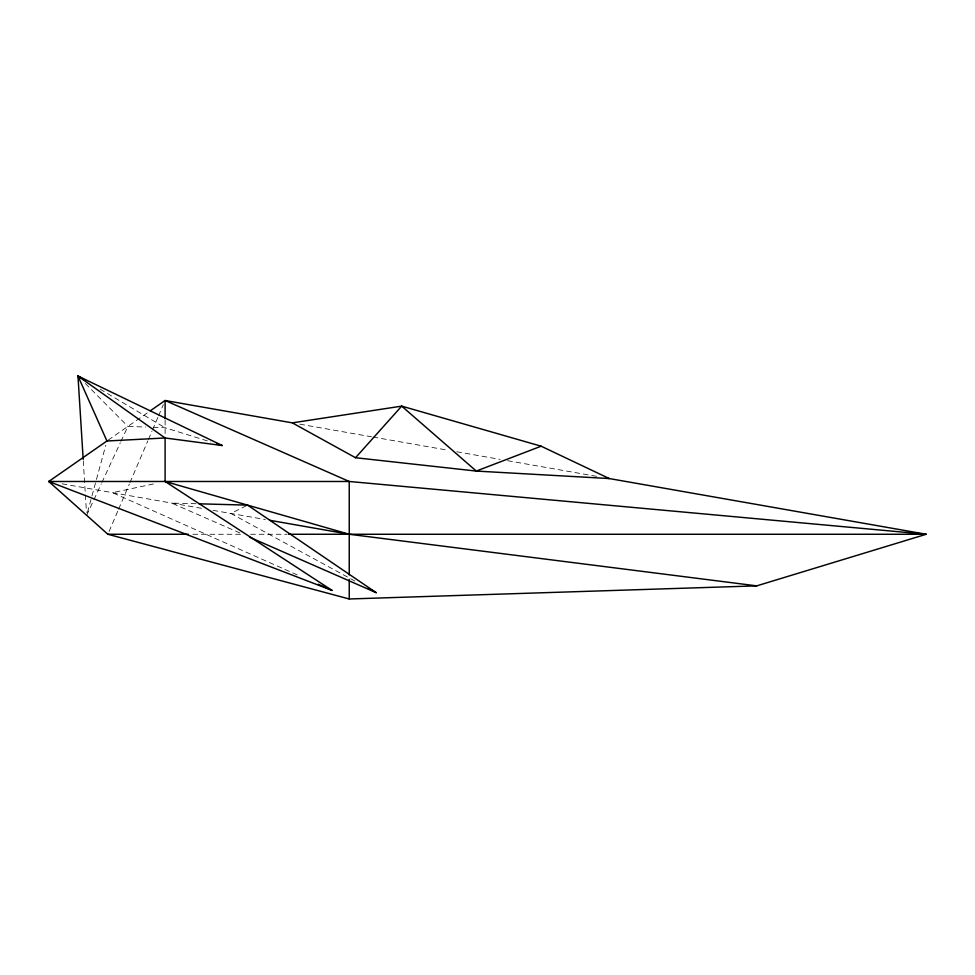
<?xml version="1.0" encoding="UTF-8"?>
<svg xmlns="http://www.w3.org/2000/svg" width="975" height="975" viewBox="0 0 975 975"><rect width="100%" height="100%" fill="white"/><g stroke="black" fill="none" stroke-linecap="round" stroke-linejoin="round"><path stroke-width="0.73" stroke-dasharray="4.88 3.66" d="M87.47 512.411L105.739 445.368M109.066 531.472L118.012 510.571M118.609 509.182L129.334 484.1M129.931 482.71L147.822 440.907M148.419 439.518L151.99 431.157M152.588 429.768L157.95 417.227M158.547 415.837L163.325 404.686M86.665 515.336L101.254 483.868M101.887 482.503L120.278 442.821M120.912 441.456L127.883 426.404L145.75 427.05M108.164 440.139L148.98 411.73M246.322 505.769L230.856 513.472L354.888 581.051M153.416 483.966L112.491 492.68L297.363 574.957M192.879 534.263L241.459 534.263M250.563 534.263L286.991 534.263M195.975 503.734L171.673 503.076L239.85 532.935M153.197 427.318L165.104 427.745L210.856 441.98M62.095 483.819L204.226 508.792M213.098 510.352L265.322 519.517M299.788 424.174L371.548 436.788M373.047 437.044L447.805 450.182M456.775 451.766L500.138 459.383M507.609 460.7L597.322 476.458M100.084 389.147L165.104 427.745M85.41 383.528L127.883 426.404M83.265 460.822L86.482 512.302M165.104 420.176L165.104 437.982"/><path stroke-width="1.46" d="M355.534 457.726L401.712 406.124L541.149 446.197L609.278 478.554L476.288 471.071L355.534 457.726L292.317 422.857L165.104 400.506L150.223 410.865M606.292 478.03L926.25 534.263L756.734 585.865L349.233 598.979L107.872 534.263L48.75 481.479L106.933 440.992L165.104 437.982L222.288 445.538L77.976 376.021L83.18 459.31M541.149 446.197L476.288 471.071L401.712 406.124L292.317 422.857M106.933 440.992L77.976 376.021L165.104 437.982L165.104 481.479L332.109 590.423L48.75 481.479L349.233 481.479L926.25 534.263L288.515 534.263M107.872 534.263L188.321 534.263M199.01 503.807L247.613 505.135L376.216 592.678L249.6 537.201M269.819 520.309L349.233 534.263L756.734 585.865M48.75 481.479L51.712 482.003M165.104 481.479L349.233 534.263M216.572 443.759L222.288 445.538M318.203 584.232L332.109 590.423M368.221 588.315L376.216 592.678M84.484 379.884L77.976 376.021L80.108 378.166M349.233 574.897L349.233 481.479L165.104 400.506L165.104 418.665M349.233 579.418L349.233 598.979"/></g></svg>
